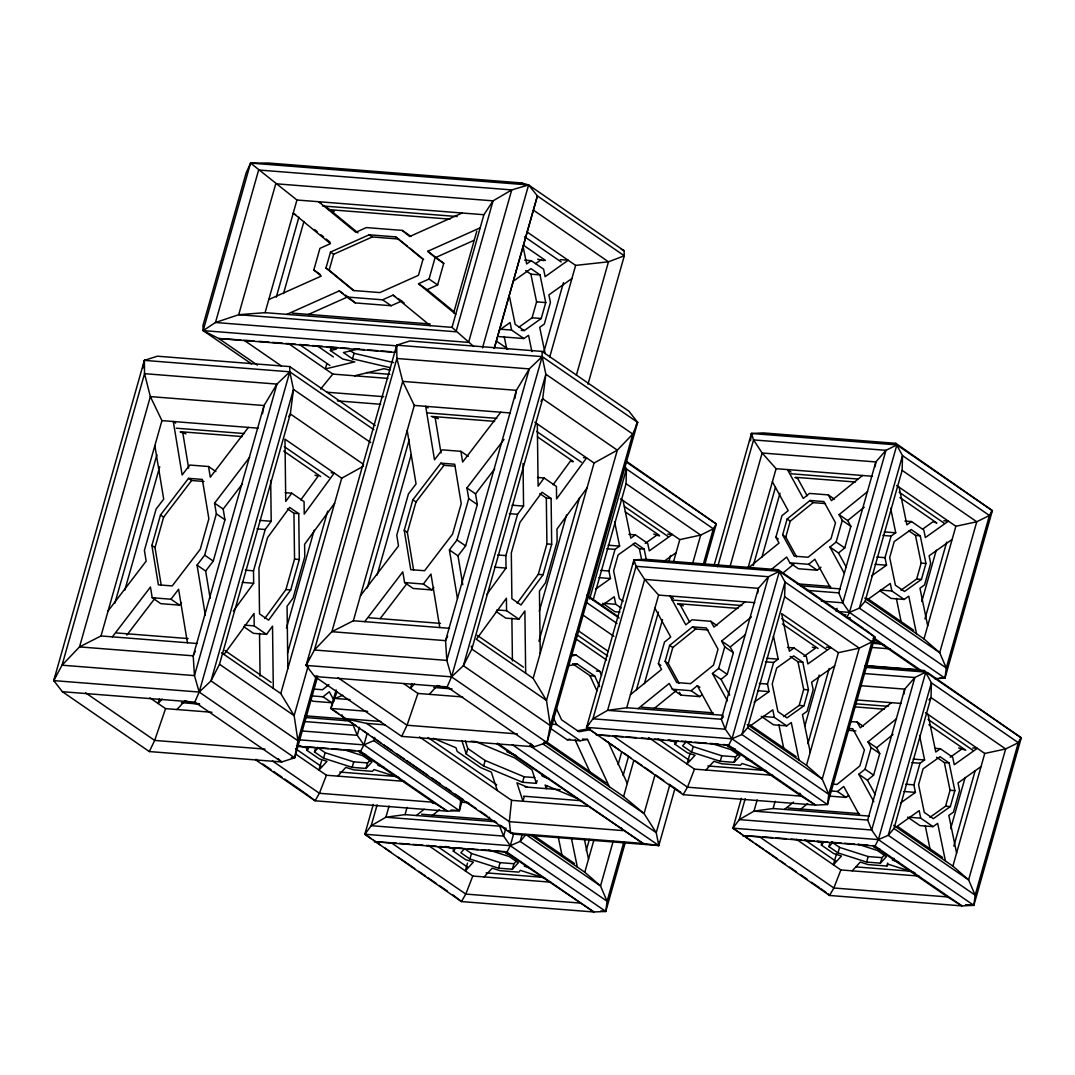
<?xml version="1.0" encoding="UTF-8"?>
<svg xmlns="http://www.w3.org/2000/svg" width="1075" height="1075" viewBox="0 0 1075 1075"><rect width="100%" height="100%" fill="white"/><g stroke="black" fill="none" stroke-linecap="round" stroke-linejoin="round"><path stroke-width="1.5" d="M593.077 600.253L626.053 483.696L626.429 468.955L625.032 466.268M588.764 723.744L586.56 727.372L731.994 738.807L741.871 734.521L747.595 727.694L784.642 596.759L785.032 582.018L778.287 569.723L645.9 559.322L633.968 559.86L586.56 727.372L683.149 794.68L815.535 805.094L827.468 804.557L874.875 637.045L865.2 629.574M837.828 611.5L849.478 612.414L859.368 608.128L865.079 601.301L902.14 470.366L902.516 455.625L895.784 443.33L763.384 432.929L751.452 433.467L714.311 564.697M419.492 736.926L511.579 800.337L509.335 821.663L510.585 833.004L513.38 834.133L658.814 845.568L675.006 788.365M255.742 759.918L315.069 800.781L447.469 811.182L459.401 810.644L460.718 800.458L459.401 797.408M633.403 564.227L633.968 559.86L779.402 571.295L874.875 637.045L871.946 641.869L828.785 794.371L827.468 804.557L731.994 738.807L725.316 729.213L721.298 719.269L758.345 588.334L768.477 576.724L779.402 571.295L731.994 738.807L728.622 745.244L596.235 734.83L609.538 735.609M373.294 804.423L364.855 834.254L461.444 901.576L593.843 911.976L605.776 911.439L607.093 901.253L623.89 841.859M750.511 440.737L751.452 433.467L896.886 444.902L992.359 510.652L944.965 678.164L934.524 678.634M939.967 677.774L944.965 678.164L946.282 667.978L989.43 515.489L992.359 510.652L895.784 443.33M741.374 798.335L732.935 828.167L829.524 895.475L961.91 905.889L973.843 905.352L975.159 895.166L1018.321 742.677L1021.25 737.84L927.429 672.426M757.7 593.145L758.345 588.334L644.664 579.398L636.077 566.31L633.968 559.86M875.184 466.752L875.829 461.941L885.961 450.331L896.886 444.902L849.478 612.414L846.791 617.561M904.075 693.939L904.72 689.129L914.852 677.519L925.777 672.09L1021.25 737.84L973.843 905.352L965.525 904.693M262.502 413.66L264.033 405.53L276.947 384.097L289.807 371.816L289.726 366.602L157.326 356.201L144.359 360.38L53.75 680.609L62.39 691.709L149.304 751.559L281.704 761.973L294.671 757.794L317.125 678.406M514.858 398.476L516.39 390.333L529.303 368.9L542.163 356.618L542.082 351.417L409.683 341.003L396.729 345.183L306.106 665.412L314.747 676.524L401.66 736.375L534.06 746.789L547.027 742.597L637.636 422.368L628.996 411.268L542.082 351.417M142.881 368.12L144.359 360.38L289.807 371.816L373.791 429.651M291.338 757.526L294.671 757.794L297.923 740.756L316.144 676.336M395.546 351.377L396.729 345.183L542.163 356.618L637.636 422.368L632.772 434.058L550.279 725.571L547.027 742.597L543.695 742.341M587.971 384.192L624.306 255.783L537.393 195.932L494.245 348.421L537.393 195.932L528.604 184.954L521.55 182.925L268.454 163.024L250.569 163.091L246.094 173.021L202.947 325.523L203.175 330.603L251.59 363.955M294.671 757.794L199.184 692.045L53.75 680.609L62.054 665.197L79.523 646.895L101.01 635.957L161.935 420.621L150.352 396.594L144.547 373.683L144.359 360.38M114.904 603.142L156.896 454.712M124.767 590.282L159.732 466.725M527.113 231.985L575.636 265.391L608.477 261.803L624.306 255.783L624.078 250.703L528.604 184.954L250.569 163.091L203.175 330.603L218.789 338.531L257.422 365.137M151.884 545.468L160.498 514.992L188.528 478.335L202.355 479.423L208.873 518.795L200.246 549.271L172.228 585.929L158.388 584.84L151.884 545.468L155.015 547.618L161.25 585.351M155.015 547.618L163.642 517.156L191.659 480.498L203.968 481.466M397.28 345.868L203.175 330.603L215.484 322.5L238.704 314.706L265.068 312.664L296.942 200.017L250.569 163.091M159.436 698.763L158.106 703.493L162.137 699.113M276.275 297.157L298.904 217.163M205.352 615.37L197.047 565.128L204.667 555.157L216.357 513.837L214.583 503.14L249.655 457.265M283.518 293.569L303.902 221.517M210.149 598.291L205.647 571.04L213.253 561.083L224.957 519.763L223.183 509.066L214.583 503.14M268.763 299.576L321.264 276.087L313.819 269.973L319.933 248.365L330.428 243.662L293.233 213.119L295.585 214.731M395.587 236.876L422.972 259.371L418.457 275.308L379.824 292.588L353.379 290.505L325.994 268.024L330.509 252.088L369.142 234.807L395.587 236.876L407.438 246.202M354.024 290.626L329.138 270.188L333.64 254.251L372.273 236.97L398.731 239.04M195.301 651.262L193.204 655.831L79.523 646.895L150.352 396.594L264.033 405.53L193.204 655.831L194.454 675.597L199.184 692.045L211.009 680.905L219.502 664.256L290.331 413.956L293.488 389.392L289.807 371.816L199.184 692.045L194.79 702.123L62.39 691.709M233.329 611.07L253.673 583.268L253.512 570.812L265.203 529.491L271.209 521.281L270.685 480.323M326.666 364.304L325.349 368.94L354.79 361.858L342.75 359.037L330.428 350.558L331.275 347.534M264.786 618.461L285.923 589.557L294.537 559.094L293.959 513.272L287.482 508.811M390.507 367.731L352.506 358.822L354.065 353.312L350.168 350.625M290.707 589.933L299.32 559.47L298.743 513.648L289.659 507.4L267.567 537.607L258.954 568.07L259.532 613.892L268.616 620.154L290.707 589.933L285.923 589.557M286.474 628.096L314.169 530.203M287.495 653.157L327.673 511.176M370.754 442.591L293.488 389.392L211.009 680.905L297.923 740.756L294.133 715.654L280.777 693.55L341.702 478.214L363.511 466.147M307.84 667.199L294.133 715.654L219.502 664.256M455.733 314.276L418.524 283.733L429.032 279.03L435.147 257.422L427.702 251.308L480.189 227.819M418.524 283.733L427.124 289.659L437.619 284.956L443.747 263.335L427.702 251.308M321.573 760.831L318.953 770.09L327.002 761.328L319.235 758.843L306.913 750.363L307.772 747.34M343.785 749.638L362.853 755.752L371.937 762L365.997 768.45L352.17 767.362L323.562 758.197L314.478 751.949L315.257 749.194M308.606 667.132L306.106 665.412L314.411 649.999L331.879 631.697L353.366 620.759L414.305 405.423L402.708 381.397L396.903 358.486L396.729 345.183M658.787 842.222L658.814 845.568L642.984 843.418L510.585 833.004L330.858 708.452L336.112 689.881M336.972 692.031L330.858 708.452L338.585 713.76M367.26 587.944L409.266 439.514M323.562 758.197L325.12 752.688L317.34 747.327M377.123 575.098L411.174 454.752M453.717 312.744L476.803 231.152M473.618 346.432L452.024 327.364L483.898 214.718L493.062 200.85L511.727 189.912L528.604 184.954L482.5 347.857M404.24 530.271L412.854 499.808L440.884 463.15L454.712 464.239L461.229 503.611L452.602 534.073L424.585 570.731L410.744 569.643L404.24 530.271L407.371 532.434L413.62 570.167M407.371 532.434L415.998 501.971L444.015 465.314L454.779 466.16M359.52 727.278L357.249 735.313L363.928 744.894L459.401 810.644L462.438 799.907M352.17 767.362L353.729 761.853L367.556 762.941L370.526 759.716M366.965 734.158L363.928 744.894L360.555 751.331L297.668 746.386M365.997 768.45L367.556 762.941M298.729 739.775L363.928 744.894L373.804 740.608L374.705 737.396M377.123 804.826L371.224 825.694L364.855 834.254L371.103 838.567M411.806 683.579L410.462 688.296L414.493 683.915M457.439 598.56L449.404 549.93L457.023 539.972L468.713 498.652L466.94 487.956L504.014 439.46M389.069 806.048L385.912 817.215L371.224 825.694L503.624 836.108L510.289 845.702L605.776 911.439L625.153 842.975M462.774 584.706L458.004 555.856L465.623 545.885L477.313 504.565L475.54 493.868L466.94 487.956M519.037 327.082L532.085 317.797L536.586 301.86L530.889 274.165L525.688 270.591M521.214 330.361L524.264 330.589L541.222 318.509L545.737 302.572L540.026 274.891L530.942 268.629L513.984 280.709M505.895 828.072L503.624 836.108L499.593 826.164L385.912 817.215L405.033 814.622L407.089 807.338M544.004 351.417L563.461 282.631M549.742 356.94L575.636 265.391M486.666 594.556L506.029 568.07L505.868 555.614L517.559 514.293L523.565 506.097L523.028 463.5M537.151 780.611L536.371 783.366L522.531 782.277L483.602 766.005L466.241 754.045L467.8 748.536L465.354 740.998M576.388 375.175L608.477 261.803L533.845 210.418M467.504 863.171L465.327 870.884L473.376 862.137L465.609 859.637L453.287 851.158L454.147 848.135M483.602 766.005L485.161 760.495L467.8 748.536M517.142 603.263L538.279 574.372L546.906 543.91L546.328 498.088L539.838 493.613M543.063 574.749L551.677 544.286L551.112 498.464L542.028 492.202L519.937 522.423L511.31 552.886L511.888 598.708L520.972 604.956L543.063 574.749L538.279 574.372M539.287 611.299L566.525 515.019M488.574 849.922L509.227 856.547L518.311 862.795L512.372 869.245L498.545 868.157L469.936 858.992L471.495 853.483L465.018 849.022M538.938 641.197L579.573 497.604M309.157 658.115L306.106 665.412L451.54 676.847L463.365 665.721L471.858 649.072L542.687 398.771L545.845 374.208L463.365 665.721L550.279 725.571L546.49 700.457L533.133 678.352L594.072 463.016L617.319 450.156L632.772 434.058L545.845 374.208L542.163 356.618L451.54 676.847L447.146 686.938L314.747 676.524L317.958 676.041M522.531 782.277L524.089 776.768L534.853 777.615M498.545 868.157L500.103 862.647L513.931 863.736L516.9 860.511M513.769 833.421L510.289 845.702L506.93 852.126L374.53 841.725L396.178 843.082M524.251 796.602L522.947 801.238L516.954 782.802L527.543 787.223M521.993 834.979L520.179 841.402L510.289 845.702L364.855 834.254L366.32 831.848M512.372 869.245L513.931 863.736M589.638 598.977L626.429 468.955L713.343 528.806L703.359 564.12M547.162 785.691L546.302 788.701L545.106 785.019L578.363 798.927M595.55 589.154L610.466 578.538L608.907 571.013L615.021 549.392L619.63 546.113L614.577 521.577M586.211 850.594L589.382 839.387M723.462 716.702L721.298 719.269L607.617 710.333L626.738 707.726L658.612 595.08L644.664 579.398L607.617 710.333L592.93 718.799L586.56 727.372L598.049 735.287M668.784 561.849L670.598 555.452M613.18 841.268L600.522 885.975L525.89 834.59L520.179 841.402L607.093 901.253L600.522 885.975L584.8 872.215L593.951 839.911M636.239 690.446L658.424 612.065M673.367 562.306L679.79 539.61L700.685 535.081L713.343 528.806L716.286 523.968L626.591 461.417M618.125 764.527L621.753 751.721M644.382 683.66L662.509 619.617M623.137 775.518L628.566 756.33M630.447 694.638L661.542 669.456L658.384 663.692L664.498 642.071L670.719 637.045L654.903 608.181M512.345 744.706L658.814 845.568L656.234 832.695L644.059 813.56L623.594 796.521L633.645 761.006M692.555 563.824L700.685 535.081L626.053 483.696M665.143 661.313L669.644 645.376L692.542 626.859L706.382 627.948L718.019 649.179L713.504 665.116L690.607 683.646L676.78 682.558L665.143 661.313L668.274 663.477L679.145 683.31M668.274 663.477L672.789 647.54L695.686 629.009L707.982 629.977M704.649 565.074L716.286 523.968L625.811 461.672M654.903 775.236L644.059 813.56L542.553 743.658M717.683 566.727L753.562 439.917L751.452 433.467M690.083 753.199L687.019 764.002L695.082 755.241L687.315 752.755L674.992 744.263L675.839 741.253M730.073 566.377L762.148 453.005L753.562 439.917L885.961 450.331L842.813 602.82L849.478 612.414L944.965 678.164M669.859 784.535L656.234 832.695L529.894 745.701M711.865 743.551L730.933 749.651L740.003 755.913L734.077 762.363L720.237 761.275L691.642 752.11L693.2 746.601L685.42 741.239M727.452 700.887L712.429 673.461L718.651 668.435L724.765 646.814L721.607 641.036L751.412 616.916M821.3 601.127L842.813 602.82L838.782 592.876L875.829 461.941L762.148 453.005L776.096 468.687L747.931 568.245L779.039 543.063L775.868 537.298L781.982 515.678L788.203 510.652L772.401 481.788M753.266 565.652L775.451 487.271M712.429 673.461L721.029 679.387L727.251 674.347L733.365 652.74L730.207 646.962L721.607 641.036M761.879 557.267L779.993 493.223M782.627 534.92L787.142 518.983L810.026 500.466L823.867 501.555L835.503 522.786L830.988 538.723L808.104 557.253L794.264 556.165L782.627 534.92L785.771 537.083L796.629 556.917M720.237 761.275L721.795 755.765L735.636 756.854L738.606 753.629M785.771 537.083L790.273 521.147L813.17 502.616L825.466 503.584M734.077 762.363L735.636 756.854M754.139 702.23L769.055 691.601L767.496 684.076L773.61 662.469L778.219 659.177L773.503 636.279M745.203 798.738L739.304 819.607L732.935 828.167L741.683 834.187M757.149 799.948L753.992 811.128L739.304 819.607L871.691 830.007L878.369 839.602L973.843 905.352M844.144 573.042L829.913 547.067L836.135 542.042L842.262 520.421L839.091 514.643L867.606 491.571M783.527 716.568L799.182 705.415L803.683 689.478L797.986 661.797L790.192 656.435M829.913 547.067L838.513 552.993L844.735 547.954L850.849 526.347L847.691 520.569L839.091 514.643M863.548 673.487L914.852 677.519L871.691 830.007L867.673 820.064L753.992 811.128L773.113 808.521L775.169 801.251M803.966 705.791L808.467 689.854L802.77 662.173L793.686 655.911L776.714 667.992L772.213 683.928L777.924 711.623L786.994 717.872L803.966 705.791L799.182 705.415M836.162 611.366L837.008 608.356M804.732 726.297L819.217 675.06M807.916 743.698L829.188 668.516M806.505 765.319L838.379 652.673L859.274 648.144L871.946 641.869L785.032 582.018L741.871 734.521L828.785 794.371L822.227 779.093L806.505 765.319L747.273 724.537M871.623 575.837L886.539 565.208L884.994 557.683L891.108 536.076L895.717 532.783L890.651 508.247M836.457 853.993L833.394 864.797L841.456 856.036L833.689 853.55L821.367 845.071L822.214 842.048M858.24 844.345L877.294 850.446L886.378 856.708L880.452 863.158L866.611 862.069L838.016 852.905L828.933 846.643L829.712 843.888M838.016 852.905L839.575 847.396L831.795 842.034M901.011 590.175L916.666 579.022L921.181 563.085L915.47 535.404L908.98 530.929M873.827 801.681L858.804 774.255L865.026 769.23L871.14 747.609L867.982 741.844L896.496 718.758M921.45 579.398L925.965 563.461L920.254 535.78L911.17 529.518L894.212 541.598L889.697 557.535L895.408 585.23L904.492 591.478L921.45 579.398L916.666 579.022M921.759 601.503L936.258 550.266M858.804 774.255L867.404 780.181L873.626 775.142L879.74 753.535L876.582 747.757L867.982 741.844M867.673 820.064L904.72 689.129L861.25 685.716M924.957 618.904L946.685 542.122M923.989 638.926L955.863 526.28L976.758 521.765L989.43 515.489L902.516 455.625L859.368 608.128L946.282 667.978L939.711 652.7L923.989 638.926L864.77 598.143M866.611 862.069L868.17 856.56L882.011 857.648L883.986 855.498M880.452 863.158L882.011 857.648M732.935 828.167L878.369 839.602L888.246 835.315L893.97 828.489L931.017 697.554L931.407 682.827L924.661 670.531L865.093 665.842M852.233 870.831L860.282 862.069L868.062 864.555L886.821 866.033L887.681 863.023M900.514 803.025L915.43 792.396L913.871 784.871L919.985 763.263L924.594 759.971L919.542 735.434M929.902 817.363L945.557 806.21L950.058 790.273L944.361 762.592L936.567 757.23M950.34 806.586L954.842 790.649L949.144 762.968L940.061 756.706L923.089 768.786L918.587 784.723L924.285 812.418L933.369 818.666L950.34 806.586L945.557 806.21M950.649 828.691L965.148 777.453M953.834 846.106L975.119 770.909M952.88 866.114L984.754 753.468L1005.649 748.952L1018.321 742.677L931.407 682.827L888.246 835.315L975.159 895.166L968.602 879.887L952.88 866.114L893.647 825.331M149.895 697.836L165.563 708.627L154.679 740.42L149.304 751.559M403.622 683.579L417.92 693.442L407.035 725.235L401.66 736.375M404.509 781.377L326.41 775.236L319.409 793.283L315.069 800.781L305.206 793.189M550.87 882.172L472.785 876.031L465.784 894.077L461.444 901.576L452.83 894.843M772.576 775.277L694.49 769.136L687.489 787.196L683.149 794.68M918.95 876.071L840.865 869.944L833.864 887.99L829.524 895.475L828.408 893.916M53.75 680.609L56.182 674.764M447.657 636.077L445.561 640.646L446.81 660.413L451.54 676.847L547.027 742.597M636.131 425.176L637.636 422.368M288.624 416.63L290.331 413.956L363.578 464.4M540.98 401.432L542.687 398.771L617.319 450.156L546.49 700.457L471.858 649.072L471.28 646.088M331.181 472.825L334.244 473.067L304.225 514.119L304.077 501.662L291.755 493.183L285.748 501.393L284.969 439.137L341.702 478.214M300.772 499.915L318.119 476.198L314.935 475.177M224.03 654.473L254.049 613.435L254.197 625.878L266.519 634.371L272.526 626.161L273.305 688.417M334.621 503.234L304.615 544.286L304.762 556.742L293.072 598.063L287.065 606.26L287.858 668.516M583.537 457.641L586.601 457.883L556.595 498.921L556.433 486.478L544.111 477.985L538.105 486.196L537.325 423.94M553.128 484.718L570.476 461L573.096 461.833M586.977 488.05L556.971 529.088L557.119 541.545L545.428 582.865L539.435 591.075L540.214 653.331M496.207 611.541L505.787 618.138L518.876 619.173L524.882 610.963L525.675 673.219M990.545 513.097L992.359 510.652M1019.436 740.285L1021.25 737.84M108.091 610.923L146.16 561.123L144.399 550.427L156.09 509.107L163.696 499.136L154.854 445.641M248.379 427.407L210.297 477.219L208.537 466.523L189.764 465.045L182.145 475.002L173.303 421.507L175.655 423.12M112.378 636.857L150.446 587.044L152.22 597.74L160.807 603.666L179.579 605.144L181.487 602.645M126.837 635.097L155.015 598.237M223.183 509.066L242.305 484.046M152.22 597.74L170.979 599.218L178.598 589.261L187.44 642.756M360.447 595.738L398.516 545.925L396.756 535.229L408.446 493.909L416.052 483.952L407.21 430.457M500.735 412.222L462.653 462.022L460.893 451.325L442.121 449.847L434.515 459.818L425.673 406.323L428.011 407.936M364.734 621.659L402.803 571.86L404.576 582.556L413.176 588.468L431.935 589.947L433.843 587.461M380.201 618.595L407.371 583.04M475.54 493.868L494.661 468.848M404.576 582.556L423.335 584.034L430.954 574.063L439.796 627.558M320.619 389.069L332.807 374.087L387.914 378.413M928.934 699.892L931.017 697.554L1005.649 748.952L968.602 879.887L893.97 828.489M176.932 709.527L184.994 700.766L192.761 703.252L199.023 703.749M306.913 750.363L308.525 748.603L299.199 745.62M314.478 751.949L318.442 747.649M337.778 776.123L345.841 767.362L353.608 769.861L372.38 771.339L373.993 769.579L398.852 777.548M429.288 694.329L437.35 685.568L445.117 688.054L449.82 688.43M453.287 851.158L454.9 849.411L445.574 846.415M464.817 848.444L460.852 852.744L469.936 858.992M484.153 876.918L492.216 868.17L499.982 870.656L518.755 872.134L520.354 870.374L545.227 878.342M674.992 744.263L676.605 742.516L668.825 740.03M686.508 741.548L682.558 745.848L691.642 752.11M705.858 770.036L713.907 761.275L721.688 763.761L740.447 765.239L742.059 763.492L765.373 770.963M821.367 845.071L822.98 843.311L816.758 841.322M828.933 846.643L832.883 842.343M886.821 866.033L888.434 864.287L914.865 872.752M893.957 858.293L892.344 860.04L898.552 862.029M328.896 684.6L322.54 689.747L313.309 689.021M310.554 695.807L323.064 696.788L329.286 691.749L334.029 700.416M310.433 699.543L312.892 701.236L331.664 702.714L334.15 700.698M416.401 815.508L424.182 809.22M431.962 815.804L439.581 809.636M862.54 475.486L831.432 500.654L828.274 494.89L809.502 493.412L803.28 498.451L787.464 469.587L790.985 472.006M771.151 569.643L786.698 557.052L789.856 562.83L798.456 568.756L817.228 570.22L820.951 567.21M745.042 601.879L713.948 627.048L710.777 621.283L692.018 619.805L685.796 624.844L669.98 595.98L673.501 598.399M782.587 573.257L794.022 564.012M847.691 520.569L864.206 507.198M789.856 562.83L808.628 564.308L814.85 559.269L830.652 588.133M638.107 708.627L669.214 683.445L672.372 689.223L680.972 695.149L699.731 696.613L702.217 694.598M653.654 708.909L676.538 690.392M730.207 646.962L745.459 634.613M672.372 689.223L691.131 690.701L697.353 685.662L699.812 687.355M891.417 702.674L860.322 727.856L857.151 722.077L850.903 721.58M784.481 809.421L793.552 802.084M800.028 809.703L807.661 803.536M876.582 747.757L893.097 734.386M829.698 790.877L837.506 791.496L843.727 786.457L859.543 815.32M828.906 796.064L846.106 797.408L848.592 795.406M560.29 259.639L568.178 260.257L545.133 276.665L543.587 269.153L531.265 260.661L526.656 263.939L522.947 245.947M535.632 263.63L540.819 259.948M499.23 330.28L510.074 322.554L511.619 330.079L523.942 338.558L528.551 335.279L531.923 351.632M571.94 278.492L548.895 294.899L550.44 302.424L544.326 324.045L539.717 327.324L545.106 353.5M667.736 534.114L672.332 534.477L649.287 550.884L647.728 543.359L635.406 534.88L630.797 538.158L623.043 500.533M645.242 543.399L656.906 535.095M602.013 605.453L614.215 596.773L615.773 604.298L621.242 608.06M663.88 561.392L676.081 552.698M943.81 520.784L948.405 521.147L925.36 537.554L923.815 530.029L911.493 521.55L906.883 524.828L899.13 487.217M922.619 529.155L932.979 521.778L936.903 523.028L899.95 497.577M826.326 647.177L830.921 647.54L807.876 663.947L806.317 656.422L794.008 647.943L789.399 651.222L781.646 613.61L838.379 652.673M867.256 599.863L890.302 583.443L891.847 590.968L904.169 599.447L908.778 596.168L916.532 633.793M952.168 539.381L929.123 555.788L930.668 563.313L924.554 584.934L919.945 588.213L927.698 625.838M803.845 656.462L815.495 648.171L812.324 647.15M749.759 726.257L772.804 709.836L774.363 717.361L786.685 725.84L791.294 722.561L799.048 760.186M834.67 665.774L811.625 682.182L813.184 689.707L807.07 711.327L802.461 714.606L810.214 752.231M972.7 747.972L977.296 748.334L954.251 764.742L952.692 757.23L940.383 748.738L935.774 752.016L928.021 714.405M950.219 757.257L961.87 748.966M896.133 827.051L919.179 810.631L920.738 818.156L933.06 826.635L937.669 823.356L945.422 860.981M981.045 766.569L958 782.976L959.558 790.501L953.444 812.122L948.835 815.401L956.589 853.026M462.169 213.011L409.683 236.513L402.238 230.399L366.36 227.578L355.865 232.281L318.67 201.737L321.022 203.35M286.797 314.384L339.283 290.882L342.965 293.421M308.31 314.518L347.883 296.808L355.314 302.922L391.192 305.73L401.687 301.04L404.267 303.15M436.302 257.234L474.357 240.195M339.283 290.882L346.728 296.996L382.593 299.817L393.101 295.114L395.546 296.808M342.777 695.243L335.145 698.454L350.047 699.623M330.428 350.558L336.314 349.133L326.545 346.849M358.902 348.838L343.422 352.56L352.506 358.822M354.548 375.793L383.99 368.712L390.01 370.123M571.752 655.925L576.213 655.118L599.756 671.337L601.624 675.396M567.734 665.855L577.369 664.108L594.73 676.067L599.608 686.656M577.396 730.812L590.229 728.474M590.202 729.723L578.968 731.766L561.593 719.82L556.017 707.713M550.01 728.017L567.022 739.721L569.992 739.183M567.022 739.721L580.11 740.756L587.528 739.412L609.323 786.698M240.8 339.969L218.789 338.531L395.291 352.412M296.942 200.017L483.898 214.718M322.473 205.943L457.144 216.532M328.278 209.571L450.076 219.152M524.587 260.137L531.265 260.661M530.889 274.165L540.026 274.891M536.586 301.86L545.737 302.572M532.085 317.797L541.222 318.509M499.942 329.165L511.619 330.079M292.145 313.121L430.134 323.978M265.068 312.664L452.024 327.364M498.907 336.596L523.942 338.558M245.624 340.305L253.982 340.963M258.994 341.353L269.019 342.146M272.365 342.401L282.402 343.194M285.748 343.449L295.773 344.242M299.119 344.511L309.143 345.29M312.489 345.559L322.513 346.352M327.539 346.741L337.563 347.534M340.909 347.789L349.268 348.448M354.28 348.851L364.304 349.63M367.65 349.899L377.688 350.678M381.02 350.947L391.058 351.74M366.629 372.514L389.903 374.342M326.934 392.214L383.775 396.688M414.305 405.423L510.477 412.988M337.335 400.868L380.631 404.281M426.99 412.881L496.784 418.363M431.223 416.388L494.621 421.373M776.096 468.687L872.282 476.252M161.935 420.621L258.121 428.172M791.16 473.779L857.635 479.007M176.3 428.199L244.428 433.561M795.406 477.3L855.458 482.017M180.533 431.707L242.265 436.571M537.567 477.475L544.111 477.985M904.948 521.039L911.493 521.55M546.328 498.088L551.112 498.464M884.255 531.883L895.717 532.783M915.47 535.404L920.254 535.78M512.103 505.196L523.565 506.097M882.924 535.431L891.108 536.076M285.211 492.672L291.755 493.183M509.375 513.662L517.559 514.293M628.862 534.356L635.406 534.88M876.81 557.038L884.994 557.683M293.959 513.272L298.743 513.648M921.181 563.085L925.965 563.461M875.077 564.308L886.539 565.208M608.181 545.213L619.63 546.113M632.906 544.259L639.383 548.72L644.167 549.097L646.183 558.879M259.747 520.381L271.209 521.281M546.906 543.91L551.677 544.286M606.837 548.747L615.021 549.392M257.019 528.846L265.203 529.491M497.685 554.982L505.868 555.614M880.385 590.067L891.847 590.968M797.395 583.846L830.626 586.453M800.633 585.768L840.408 588.898M600.723 570.368L608.907 571.013M807.016 590.377L838.782 592.876M494.567 567.17L506.029 568.07M904.169 599.447L891.067 598.426L880.116 590.887M599.003 577.638L610.466 578.538M294.537 559.094L299.32 559.47M658.612 595.08L754.784 602.645M672.009 600.038L741.804 605.534M843.163 614.524L845.877 614.739M677.922 603.693L737.974 608.41M245.328 570.167L253.512 570.812M847.624 617.601L850.352 617.816M604.311 603.398L615.773 604.298M242.211 582.354L253.673 583.268M619.899 612.132L614.994 611.742L602.672 603.263M496.744 609.915L506.567 610.694L518.876 619.173M871.852 643.226L881.822 644.019M871.718 647.446L890.06 648.883M787.451 647.432L794.008 647.943M369.007 617.776L440.468 623.393M353.366 620.759L449.538 628.324M865.16 665.532L918.655 669.738L921.275 671.364M766.771 658.276L778.219 659.177M797.986 661.797L802.77 662.173M865.603 667.36L925.777 672.09L878.369 839.602L874.996 846.038L742.61 835.624L759.232 836.592L833.864 887.99L947.545 896.926L961.91 905.889L874.996 846.038L872.913 845.528L947.545 896.926M765.427 661.824L773.61 662.469M244.388 625.112L254.197 625.878M571.295 654.729L576.213 655.118M266.519 634.371L253.431 633.336L243.85 626.738M574.171 663.853L577.369 664.108M116.651 632.96L188.112 638.577M759.313 683.431L767.496 684.076M596.491 671.082L599.756 671.337M803.683 689.478L808.467 689.854M101.01 635.957L197.182 643.522M572.585 663.732L589.947 675.691L594.73 676.067M757.593 690.701L769.055 691.601M856.385 699.919L901.159 703.44M854.947 703.722L888.178 706.329M854.316 706.839L884.335 709.204M433.776 687.462L452.051 688.9M762.901 716.461L774.363 717.361M641.681 707.229L713.128 712.846M626.738 707.726L722.911 715.292M417.92 693.442L462.653 696.949M848.135 728.38L852.744 728.743L864.394 749.987L859.879 765.924L836.982 784.441L832.373 784.078M848.202 730.301L855.888 730.906M786.685 725.84L773.583 724.819L761.261 716.326M935.465 748.348L940.383 748.738M551.65 724.147L556.568 724.537L580.11 740.756M330.858 708.452L367.61 711.341M913.145 759.071L924.594 759.971M622.895 736.59L612.857 735.797L687.489 787.196L801.171 796.132L815.535 805.094L728.622 745.244L723.193 744.478M626.241 736.845L636.266 737.638M641.278 738.028L651.316 738.821M654.662 739.089L663.02 739.748M668.032 740.137L678.056 740.93M681.402 741.186L691.44 741.978M694.772 742.234L706.477 743.161M709.822 743.416L718.181 744.075M181.406 702.66L199.695 704.098M944.361 762.592L949.144 762.968M911.802 762.618L919.985 763.263M380.846 721.459L344.43 718.597L366.669 723.421L385.052 724.859M305.179 715.802L345.062 718.933M517.371 733.916L407.035 725.235L337.94 677.653M582.623 739.022L587.528 739.412M305.058 717.468L349.966 721.002M165.563 708.627L211.963 712.282M304.736 721.553L353.218 725.356L357.249 735.313L300.973 730.879M471.065 741.212L475.674 741.575L514.602 757.848L531.977 769.808L536.371 783.366M707.847 765.964L766.005 770.533M905.688 784.226L913.871 784.871M950.058 790.273L954.842 790.649M903.968 791.496L915.43 792.396M296.606 745.969L299.952 746.225M304.964 746.628L315.002 747.407M318.348 747.676L328.372 748.469M331.718 748.724L341.743 749.517M345.088 749.772L355.126 750.565M265.014 749.1L154.679 740.42L85.583 692.837M339.767 772.052L396.258 776.499M525.124 786.967L560.156 789.722M909.275 817.255L920.738 818.156M788.056 808.024L859.503 813.641M773.113 808.521L869.285 816.086M933.06 826.635L919.958 825.613L907.636 817.121M523.512 796.185L581.669 800.754M511.579 800.337L587.998 806.344M460.826 802.152L468.646 802.77M433.091 802.219L358.472 750.834L360.555 751.331L447.469 811.182L433.091 802.219L319.409 793.283L272.432 760.925M432.298 803.186L435.644 803.442M451.07 809.999L459.401 810.644M762.578 836.861L772.616 837.64M775.948 837.909L785.986 838.702M790.998 839.091L801.036 839.884M804.369 840.139L814.407 840.932M817.752 841.201L827.777 841.98M831.123 842.249L841.147 843.042M844.493 843.297L854.531 844.09M857.877 844.345L867.901 845.138M421.642 814.245L491.436 819.728M405.033 814.622L494.715 821.676M855.875 866.893L910.713 871.207M399.524 843.351L409.548 844.13M412.894 844.399L422.918 845.178M426.264 845.447L436.302 846.24M439.648 846.495L449.672 847.288M454.685 847.678L463.043 848.336M468.068 848.739L478.093 849.519M481.439 849.788L491.463 850.58M494.809 850.836L504.847 851.628L593.843 911.976L506.93 852.126M486.142 872.846L542.633 877.294M579.465 903.013L465.784 894.077L391.166 842.692M600.777 911.049L605.776 911.439M331.033 210.74L334.217 211.493M537.634 259.196L543.856 260.661M354.065 353.312L393.652 362.597M795.043 477.582L797.663 478.429L807.137 495.723M432.54 416.804L438.331 418.672M653.721 534.087L659.526 535.941M871.986 641.076L884.416 645.067M180.183 432.002L185.975 433.857M677.559 603.975L683.351 605.83M958.685 747.945L964.49 749.799M727.493 746.52L735.26 749.006M745.969 759.246L752.178 761.234M693.2 746.601L721.795 755.765M873.868 847.315L880.076 849.304M839.575 847.396L868.17 856.56M359.413 752.608L365.634 754.596M377.889 765.333L384.111 767.322M325.12 752.688L353.729 761.853M505.787 853.402L510.45 854.907M524.264 866.127L528.927 867.632M471.495 853.483L500.103 862.647M506.889 751.761L515.96 755.55M549.768 779.254L542.217 776.083L541.41 773.637M433.333 738.283L456.002 747.757L457.197 751.452L480.753 767.657L491.329 772.092L497.308 790.515M485.161 760.495L524.089 776.768M621.229 249.252L624.078 250.703M521.55 182.925L524.304 184.819M902.14 470.366L976.758 521.765L939.711 652.7L865.079 601.301M896.644 485.497L955.863 526.28M899.17 492.202L943.971 523.055M524.546 236.728L561.204 261.964M523.633 245.355L545.536 260.432M828.274 494.89L834.415 499.123M842.262 520.421L850.849 526.347M810.026 500.466L813.17 502.616M402.238 230.399L410.838 236.325M435.147 257.422L443.747 263.335M836.135 542.042L844.735 547.954M524.264 330.589L515.18 324.341L509.469 296.646M787.142 518.983L790.273 521.147M369.142 234.807L372.273 236.97M429.032 279.03L437.619 284.956M496.798 341.353L507.857 348.972M867.485 598.452L913.642 630.232M775.868 537.298L778.327 538.992M808.628 564.308L817.228 570.22M398.005 298.501L401.687 301.04M330.509 252.088L333.64 254.251M778.287 569.723L863.83 628.633M382.593 299.817L391.192 305.73M873.706 637.851L921.987 671.096M873.048 638.335L918.655 669.738M325.994 268.024L329.138 270.188M313.819 269.973L319.96 274.206M534.839 422.233L594.072 463.016M784.642 596.759L859.274 648.144L822.227 779.093L747.595 727.694M345.424 295.114L347.883 296.808M346.728 296.996L355.314 302.922M536.667 431.424L581.454 462.277M537.446 436.813L573.029 461.323M620.557 498.827L679.79 539.61M925.521 712.685L984.754 753.468M624.441 506.459L667.884 536.371M781.686 618.595L826.473 649.448M928.061 719.39L972.848 750.243M625.233 511.848L659.459 535.417M782.466 623.97L818.048 648.48M928.84 724.778L965.793 750.229M644.167 549.097L635.083 542.848L618.125 554.928L613.623 570.865L619.321 598.56L623.218 601.234M316.95 345.639L333.384 356.954M710.777 621.283L716.918 625.516M857.151 722.077L863.292 726.31M460.893 451.325L468.257 456.405M300.046 344.914L329.904 365.487M288.396 343.489L332.807 374.087M724.765 646.814L733.365 652.74M871.14 747.609L879.74 753.535M692.542 626.859L695.686 629.009M440.884 463.15L444.015 465.314M289.726 366.602L375.256 425.512M243.944 340.17L281.26 365.863M718.651 668.435L727.251 674.347M865.026 769.23L873.626 775.142M468.713 498.652L477.313 504.565M669.644 645.376L672.789 647.54M586.91 595.093L618.501 616.848M587.353 596.195L619.106 618.058M586.789 602.658L616.996 623.473M749.987 724.846L796.145 756.625M897.719 826.567L942.52 857.42M658.384 663.692L660.843 665.385M582.354 614.604L613.892 636.333M691.131 690.701L699.731 696.613M837.506 791.496L846.106 797.408M412.854 499.808L415.998 501.971M457.023 539.972L465.623 545.885M578.404 630.81L608.437 651.49M576.119 634.196L607.711 655.952M449.404 549.93L458.004 555.856M575.098 638.335L606.502 659.956M726.539 744.733L801.171 796.132L799.8 793.162M284.297 446.622L329.098 477.461M283.719 451.057L320.672 476.507M658.196 738.874L689.424 760.374M804.57 839.669L835.799 861.169M648.695 737.611L694.49 769.136M796.441 839.347L840.865 869.944M423.335 584.034L431.935 589.947M477.327 635.392L523.485 667.172M533.133 678.352L476.386 639.289L506.406 598.237L506.567 610.694M208.537 466.523L215.9 471.589M603.518 739.049L619.939 750.35M624.038 753.185L630.877 757.888M634.976 760.71L641.815 765.427M644.557 767.308L652.767 772.965M655.508 774.847L663.705 780.504M669.188 784.266L680.784 792.262M745.781 837.022L752.621 841.725M755.362 843.62L763.572 849.263M766.314 851.145L777.252 858.683M779.993 860.564L785.462 864.34M789.561 867.162L796.4 871.879M800.512 874.701L807.352 879.417M811.45 882.239L819.661 887.896M820.91 888.756L825.909 892.196M188.528 478.335L191.659 480.498M216.357 513.837L224.957 519.763M547.162 742.328L606.246 783.003M545.159 742.516L623.594 796.521M447.146 686.938L534.06 746.789L530.418 743.349M497.429 743.188L642.984 843.418L496.811 743.698M160.498 514.992L163.642 517.156M204.667 555.157L213.253 561.083M197.047 565.128L205.647 571.04M428.065 737.558L496.757 784.858M532.367 834.536L574.453 863.521M530.795 835.02L584.8 872.215M366.669 723.421L509.335 821.663L623.003 830.599L621.31 827.777M323.064 696.788L331.664 702.714M341.151 715.533L345.008 718.194M348.972 720.908L355.865 725.665M362.772 730.422L368.295 734.225M372.434 737.074L380.711 742.771M383.466 744.679L391.757 750.377M397.28 754.18L404.173 758.937M406.941 760.831L427.635 775.088M431.787 777.937L440.065 783.648M445.588 787.451L451.11 791.254M455.249 794.103L463.527 799.8M466.281 801.708L475.943 808.36M480.095 811.208L486.988 815.965M493.895 820.709L496.65 822.617M500.507 825.277L505.653 828.812M508.233 830.585L513.38 834.133M170.979 599.218L179.579 605.144M373.804 740.608L460.718 800.458M224.971 650.577L271.128 682.356M221.544 652.767L280.777 693.55M295.558 748.711L321.344 766.462M437.847 846.697L467.719 867.27M295.679 754.072L326.41 775.236M428.361 845.434L472.785 876.031M194.79 702.123L281.704 761.973L278.062 758.533M255.957 759.272L258.699 761.154M262.797 763.989L271.007 769.633M273.749 771.514L281.959 777.171M284.687 779.053L303.849 792.248M373.603 840.287L380.442 844.99M384.554 847.826L391.394 852.529M398.234 857.245L414.654 868.546M418.753 871.368L425.593 876.085M428.334 877.966L436.531 883.623M439.272 885.504L447.482 891.162M409.924 248.244L423.617 259.478M327.27 207.65L358.029 232.912M427.124 289.659L454.134 311.831M314.599 229.513L317.165 231.636M321.022 234.793L323.602 236.903M326.168 239.026L330.025 242.184M393.101 295.114L430.296 325.658M838.513 552.993L846.415 567.398M867.404 780.181L875.292 794.6M680.179 604.822L689.653 622.116M721.029 679.387L729.71 695.243M697.353 685.662L713.168 714.526M679.387 692.26L680.972 695.149M489.098 817.081L491.463 821.421M341.931 714.848L345.088 720.613M589.947 675.691L596.921 690.822M608.316 742.234L627.303 783.433M575.138 739.896L589.826 771.769M552.832 716.434L556.568 724.537M461.833 740.487L466.241 754.045M896.348 598.358L901.32 622.519M925.226 825.546L930.211 849.707M778.851 724.752L783.836 748.912M639.383 548.72L641.735 560.129M504.175 336.529L506.836 349.415M584.464 839.494L588.509 859.113M571.268 837.627L577.342 867.068M558.153 836.471L562.131 855.794M435.16 417.651L440.992 452.911M182.804 432.835L188.622 468.109M511.888 618.165L512.426 660.95M259.532 633.35L260.069 676.148M144.547 373.683L62.054 665.197L194.454 675.597L276.947 384.097L144.547 373.683M258.632 170.011L215.484 322.5L468.579 342.401L511.727 189.912L258.632 170.011M275.751 183.771L238.704 314.706L456.015 331.785L493.062 200.85L275.751 183.771M396.903 358.486L314.411 649.999L446.81 660.413L529.303 368.9L396.903 358.486M402.708 381.397L331.879 631.697L445.561 640.646L516.39 390.333L402.708 381.397M636.077 566.31L592.93 718.799L725.316 729.213L768.477 576.724L636.077 566.31"/></g></svg>
